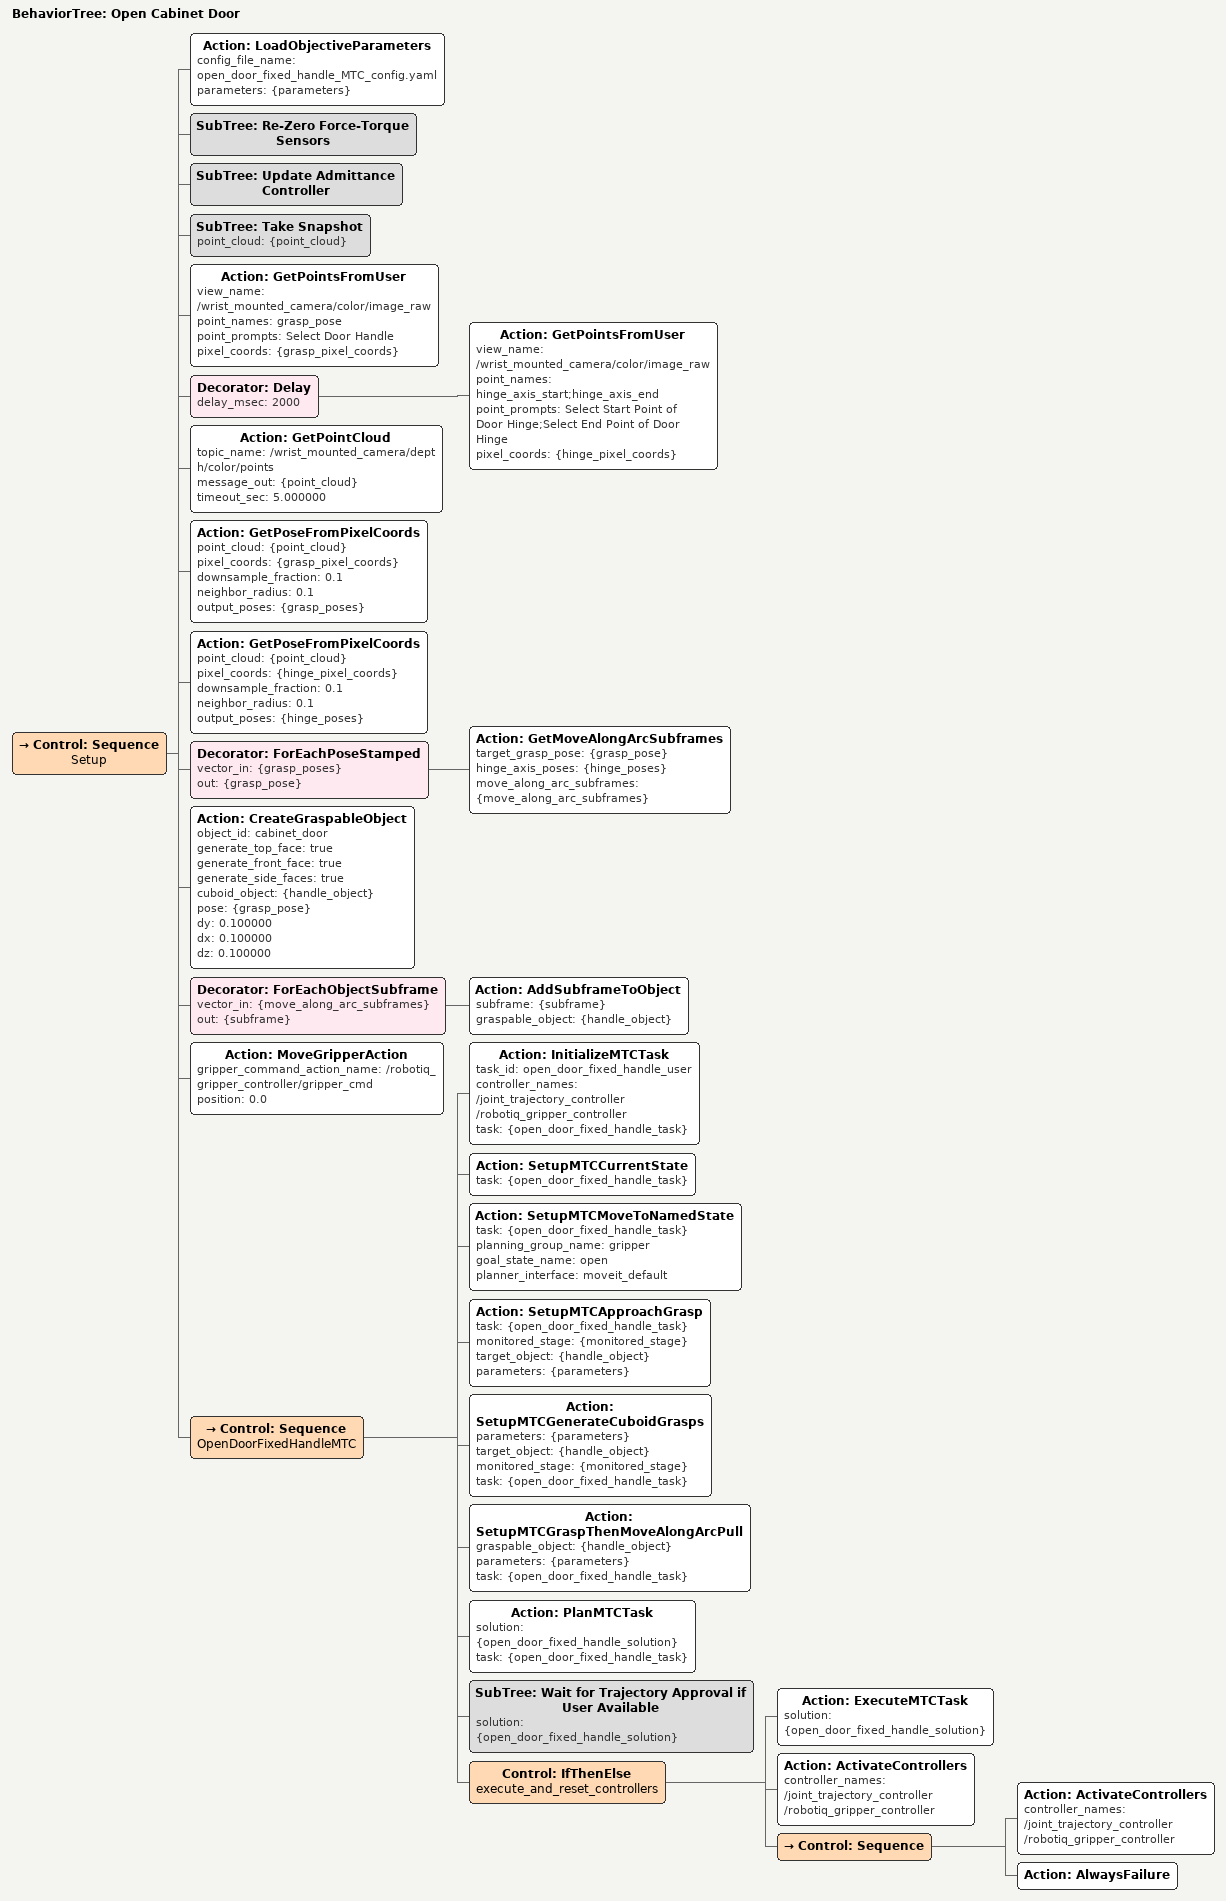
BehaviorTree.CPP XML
<?xml version='1.0' encoding='UTF-8'?>
<root BTCPP_format="4" main_tree_to_execute="Open Cabinet Door">
  <BehaviorTree ID="Open Cabinet Door" _description="Open a cabinet door by grasping and pulling its handle">
    <Control ID="Sequence" name="Setup">
      <!--Load the parameters needed for this Objective-->
      <Action ID="LoadObjectiveParameters" config_file_name="open_door_fixed_handle_MTC_config.yaml" parameters="{parameters}"/>
      <!--Update the admittance controller and reset the FTS-->
      <SubTree ID="Re-Zero Force-Torque Sensors"/>
      <SubTree ID="Update Admittance Controller"/>
      <!--Always take a snapshot when starting this behavior-->
      <SubTree ID="Take Snapshot" point_cloud="{point_cloud}"/>
      <!--Get Poses from User-->
      <Action ID="GetPointsFromUser" view_name="/wrist_mounted_camera/color/image_raw" point_names="grasp_pose" point_prompts="Select Door Handle" pixel_coords="{grasp_pixel_coords}"/>
      <Decorator ID="Delay" delay_msec="2000">
        <Action ID="GetPointsFromUser" view_name="/wrist_mounted_camera/color/image_raw" point_names="hinge_axis_start;hinge_axis_end" point_prompts="Select Start Point of Door Hinge;Select End Point of Door Hinge" pixel_coords="{hinge_pixel_coords}"/>
      </Decorator>
      <Action ID="GetPointCloud" topic_name="/wrist_mounted_camera/depth/color/points" message_out="{point_cloud}" timeout_sec="5.000000"/>
      <Action ID="GetPoseFromPixelCoords" point_cloud="{point_cloud}" pixel_coords="{grasp_pixel_coords}" downsample_fraction="0.1" neighbor_radius="0.1" output_poses="{grasp_poses}"/>
      <Action ID="GetPoseFromPixelCoords" point_cloud="{point_cloud}" pixel_coords="{hinge_pixel_coords}" downsample_fraction="0.1" neighbor_radius="0.1" output_poses="{hinge_poses}"/>
      <!--Set up Subframes for MTC-->
      <Decorator ID="ForEachPoseStamped" vector_in="{grasp_poses}" out="{grasp_pose}">
        <Action ID="GetMoveAlongArcSubframes" target_grasp_pose="{grasp_pose}" hinge_axis_poses="{hinge_poses}" move_along_arc_subframes="{move_along_arc_subframes}"/>
      </Decorator>
      <Action ID="CreateGraspableObject" object_id="cabinet_door" generate_top_face="true" generate_front_face="true" generate_side_faces="true" cuboid_object="{handle_object}" pose="{grasp_pose}" dy="0.100000" dx="0.100000" dz="0.100000"/>
      <!--Add the subframes to the Object-->
      <Decorator ID="ForEachObjectSubframe" vector_in="{move_along_arc_subframes}" out="{subframe}">
        <Action ID="AddSubframeToObject" subframe="{subframe}" graspable_object="{handle_object}"/>
      </Decorator>
      <!--Open Gripper and begin MTC-->
      <Action ID="MoveGripperAction" gripper_command_action_name="/robotiq_gripper_controller/gripper_cmd" position="0.0"/>
      <Control ID="Sequence" name="OpenDoorFixedHandleMTC">
        <Action ID="InitializeMTCTask" task_id="open_door_fixed_handle_user" controller_names="/joint_trajectory_controller /robotiq_gripper_controller" task="{open_door_fixed_handle_task}"/>
        <Action ID="SetupMTCCurrentState" task="{open_door_fixed_handle_task}"/>
        <!--Open Gripper-->
        <Action ID="SetupMTCMoveToNamedState" task="{open_door_fixed_handle_task}" planning_group_name="gripper" goal_state_name="open" planner_interface="moveit_default"/>
        <!--Approach Grasp Point-->
        <Action ID="SetupMTCApproachGrasp" task="{open_door_fixed_handle_task}" monitored_stage="{monitored_stage}" target_object="{handle_object}" parameters="{parameters}"/>
        <!--Generate Cuboid Grasps at Handle-->
        <Action ID="SetupMTCGenerateCuboidGrasps" parameters="{parameters}" target_object="{handle_object}" monitored_stage="{monitored_stage}" task="{open_door_fixed_handle_task}"/>
        <!--Close Gripper around handle? todo: break out of MoveAlongArcPull and handle collisions.-->
        <!--Close gripper (here for now due to collisions) and Move Along Arc-->
        <Action ID="SetupMTCGraspThenMoveAlongArcPull" graspable_object="{handle_object}" parameters="{parameters}" task="{open_door_fixed_handle_task}"/>
        <!--End of MTC task setup, now plan-->
        <Action ID="PlanMTCTask" solution="{open_door_fixed_handle_solution}" task="{open_door_fixed_handle_task}"/>
        <SubTree ID="Wait for Trajectory Approval if User Available" solution="{open_door_fixed_handle_solution}"/>
        <!--Whether task execution succeeds or fails, reset the controllers to disable admittance control.-->
        <Control ID="IfThenElse" name="execute_and_reset_controllers">
          <!--IF task execution succeeds-->
          <Action ID="ExecuteMTCTask" solution="{open_door_fixed_handle_solution}"/>
          <!--THEN reset the controllers-->
          <Action ID="ActivateControllers" controller_names="/joint_trajectory_controller /robotiq_gripper_controller"/>
          <!--ELSE reset the controllers and return failure-->
          <Control ID="Sequence">
            <Action ID="ActivateControllers" controller_names="/joint_trajectory_controller /robotiq_gripper_controller"/>
            <Action ID="AlwaysFailure"/>
          </Control>
        </Control>
      </Control>
    </Control>
  </BehaviorTree>
</root>
